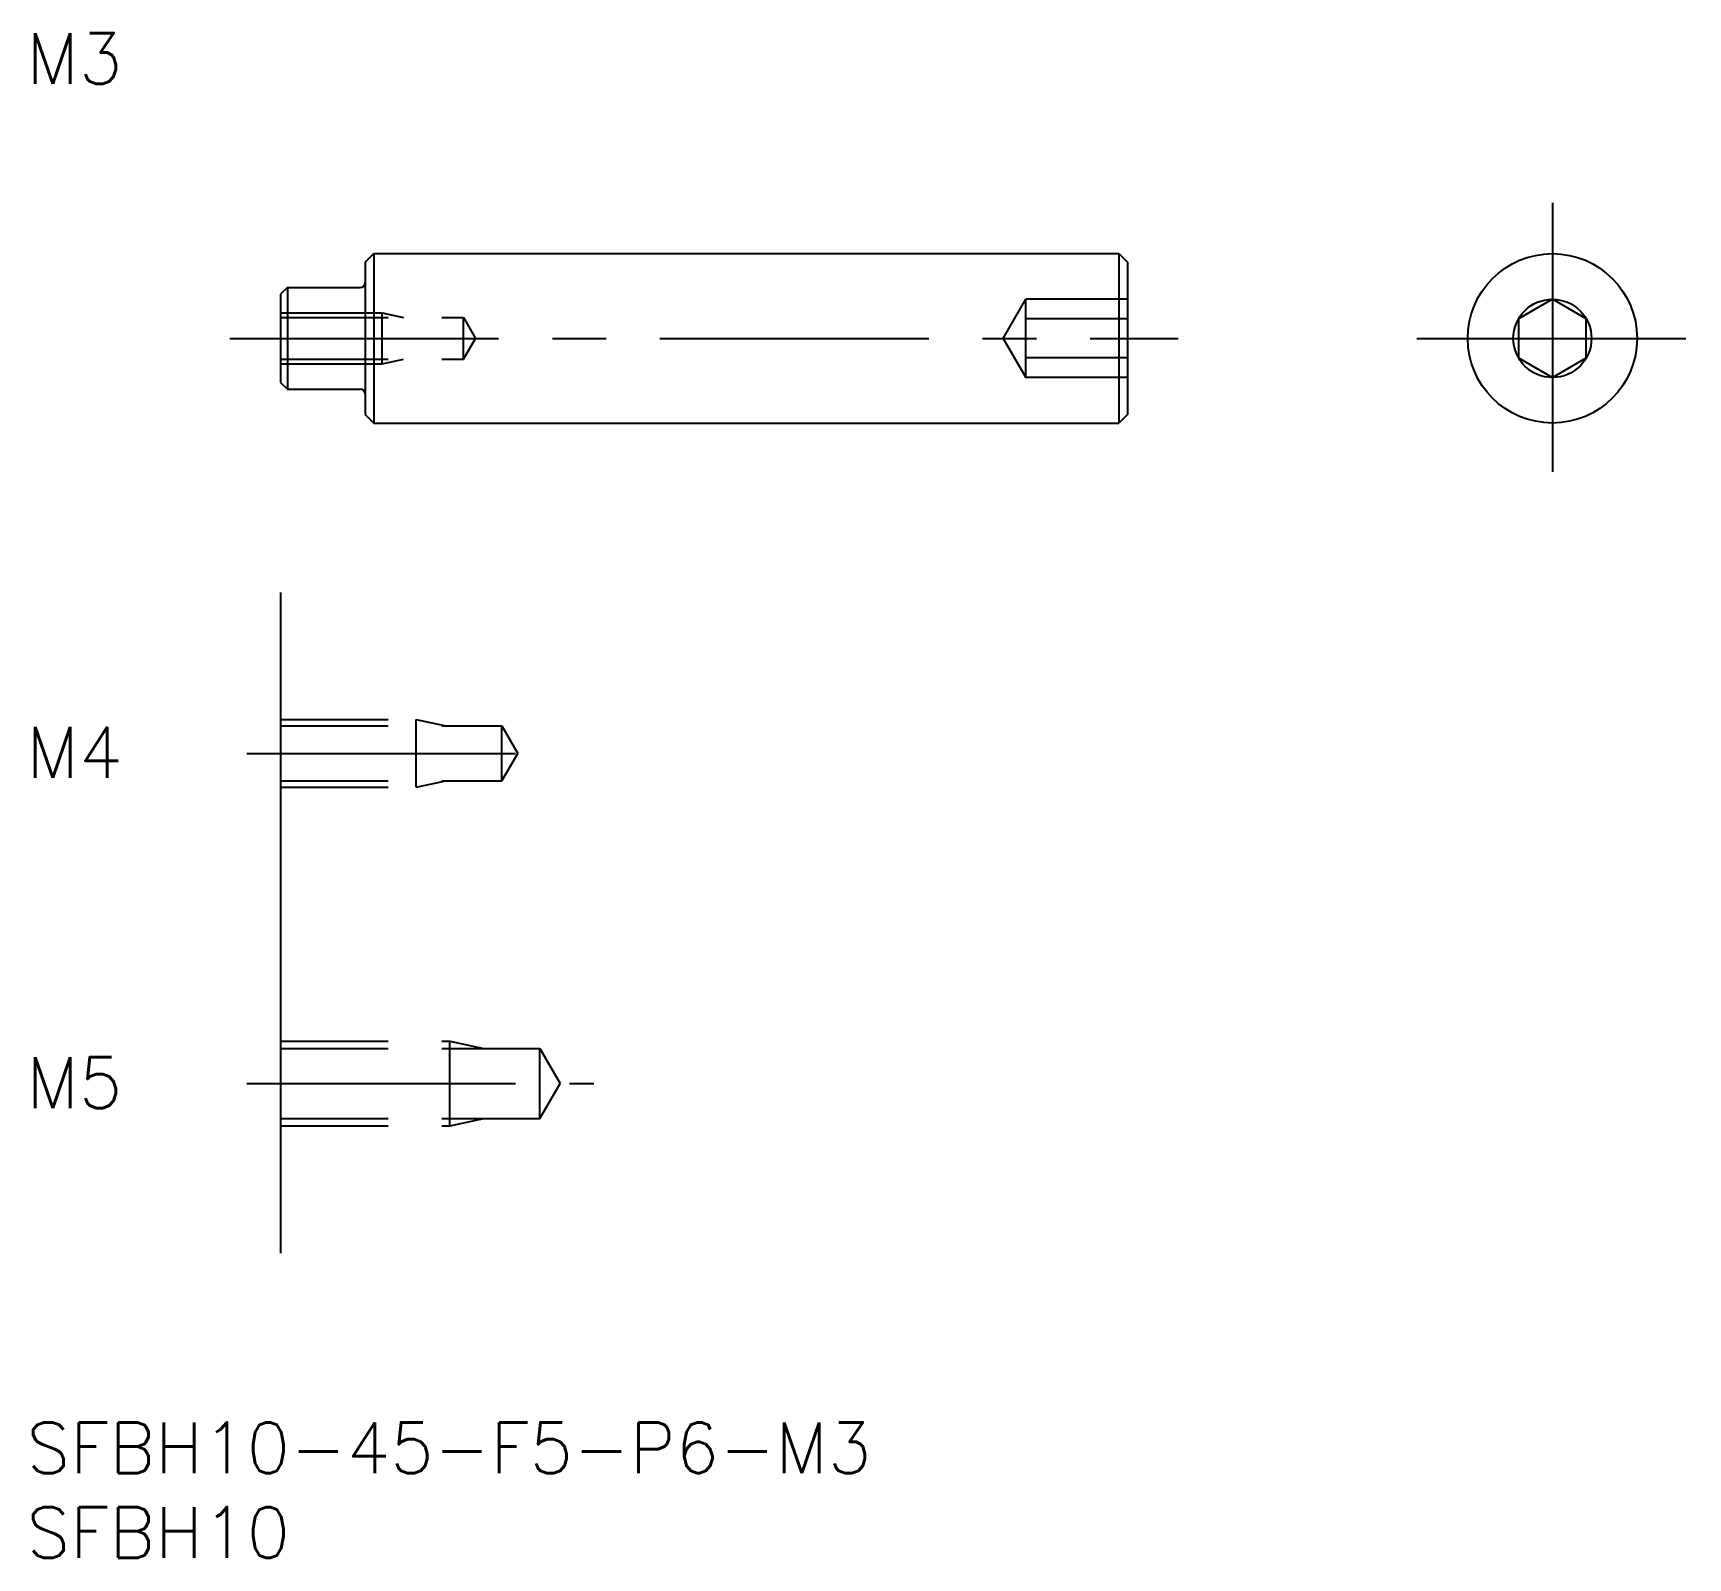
# Model space of a CAD drawing. Extents: x 0.4 to 98.1, y -8 to 82.
import ezdxf

# ---------------------------------------------------------------- set-up
doc = ezdxf.new("R2010")
doc.units = 0
doc.header["$LTSCALE"] = 0.5
doc.linetypes.add('CENTER', pattern=[50.8, 31.75, -6.35, 6.35, -6.35])
doc.linetypes.add('DASHED', pattern=[19.05, 12.7, -6.35])
for name, color, linetype in [('MSM_CENTER', 1, 'CENTER'), ('MSM_CONTINUOUS', 7, 'CONTINUOUS'), ('MSM_DASHED', 4, 'DASHED'), ('MSM_PART_NUMBER', 7, 'CONTINUOUS')]:
    doc.layers.add(name, color=color, linetype=linetype)
doc.styles.get("Standard").update_dxf_attribs({"font": 'txt.shx', "height": 3, "bigfont": 'bigfont.shx'})

# ---------------------------------------------------------------- blocks, each defined once
blk = doc.blocks.new('*U4')
at = {"layer": 'MSM_PART_NUMBER'}
blk.add_text('SFBH10-45-F5-P6-M3', height=3, dxfattribs=at).set_placement((0, -3))
blk = doc.blocks.new('*U5')
at = {"layer": 'MSM_PART_NUMBER'}
blk.add_text('SFBH10', height=3, dxfattribs=at).set_placement((0, -8))
blk = doc.blocks.new('*U6')
at = {"layer": 'MSM_PART_NUMBER'}
blk.add_text('M5', height=3, dxfattribs=at).set_placement((0, 18.561))
blk = doc.blocks.new('*U7')
at = {"layer": 'MSM_PART_NUMBER'}
blk.add_text('M4', height=3, dxfattribs=at).set_placement((0, 38.061))
blk = doc.blocks.new('*U8')
at = {"layer": 'MSM_PART_NUMBER'}
blk.add_text('M3', height=3, dxfattribs=at).set_placement((0, 79.022))

msp = doc.modelspace()

# ---------------------------------------------------------------- linework, layer by layer
at = {"layer": 'MSM_CENTER'}
for p, q in [((90.096, 72), (90.096, 56)), ((12, 64), (68, 64)), ((82.096, 64), (98.096, 64)), ((13, 39.5), (31, 39.5)), ((13, 20), (33.5, 20))]:
    msp.add_line(p, q, dxfattribs=at)
at = {"layer": 'MSM_CONTINUOUS'}
for p, q in [((20, 68.5), (20.5, 69)), ((20, 68.5), (20, 59.5)), ((20.5, 69), (64.5, 69)), ((20.5, 69), (20.5, 59)), ((64.5, 69), (64.5, 59)), ((64.5, 69), (65, 68.5)), ((65, 68.5), (65, 59.5)), ((15.4, 67), (15, 66.6)), ((15, 66.6), (15, 61.4)), ((15.4, 67), (15.4, 61)), ((15.4, 67), (19.7, 67)), ((90.096, 66.309), (88.096, 65.155)), ((92.096, 65.155), (90.096, 66.309)), ((88.096, 65.155), (88.096, 62.845)), ((92.096, 62.845), (92.096, 65.155)), ((88.096, 62.845), (90.096, 61.691)), ((90.096, 61.691), (92.096, 62.845)), ((15, 61.4), (15.4, 61)), ((15.4, 61), (19.7, 61)), ((20, 59.5), (20.5, 59)), ((20.5, 59), (64.5, 59)), ((65, 59.5), (64.5, 59)), ((15, 49), (15, 10))]:
    msp.add_line(p, q, dxfattribs=at)
for radius in [5, 2.309]:
    msp.add_circle((90.096, 64), radius, dxfattribs=at)
for centre, start, end in [((19.7, 67.3), 270, 0), ((19.7, 60.7), 0, 90)]:
    msp.add_arc(centre, 0.3, start, end, dxfattribs=at)
at = {"layer": 'MSM_DASHED'}
for p, q in [((15, 65.5), (21, 65.5)), ((21, 65.5), (22.25, 65.229)), ((21, 62.5), (21, 65.5)), ((57.667, 64), (59, 66.309)), ((59, 61.691), (59, 66.309)), ((65, 66.309), (59, 66.309)), ((15, 65.229), (25.79, 65.229)), ((25.79, 62.77), (25.79, 65.229)), ((25.79, 65.229), (26.5, 64)), ((65, 65.155), (59, 65.155)), ((25.79, 62.77), (26.5, 64)), ((57.667, 64), (59, 61.691)), ((15, 62.77), (25.79, 62.77)), ((21, 62.5), (22.25, 62.77)), ((65, 62.845), (59, 62.845)), ((15, 62.5), (21, 62.5)), ((65, 61.691), (59, 61.691)), ((15, 41.5), (23, 41.5)), ((15, 41.121), (28.064, 41.121)), ((23, 37.5), (23, 41.5)), ((23, 41.5), (24.75, 41.121)), ((28.064, 37.879), (28.064, 41.121)), ((28.064, 41.121), (29, 39.5)), ((28.064, 37.879), (29, 39.5)), ((15, 37.879), (28.064, 37.879)), ((15, 37.5), (23, 37.5)), ((23, 37.5), (24.75, 37.879)), ((15, 22.5), (25, 22.5)), ((25, 17.5), (25, 22.5)), ((25, 22.5), (27, 22.067)), ((15, 22.067), (30.307, 22.067)), ((30.307, 17.933), (30.307, 22.067)), ((30.307, 22.067), (31.5, 20)), ((30.307, 17.933), (31.5, 20)), ((15, 17.933), (30.307, 17.933)), ((25, 17.5), (27, 17.933)), ((15, 17.5), (25, 17.5))]:
    msp.add_line(p, q, dxfattribs=at)

# ---------------------------------------------------------------- block references
at = {"layer": 'MSM_CONTINUOUS'}
for name in ['*U8', '*U7', '*U6', '*U4', '*U5']:
    msp.add_blockref(name, (0, 0), dxfattribs=at)

doc.saveas('drawing.dxf')
